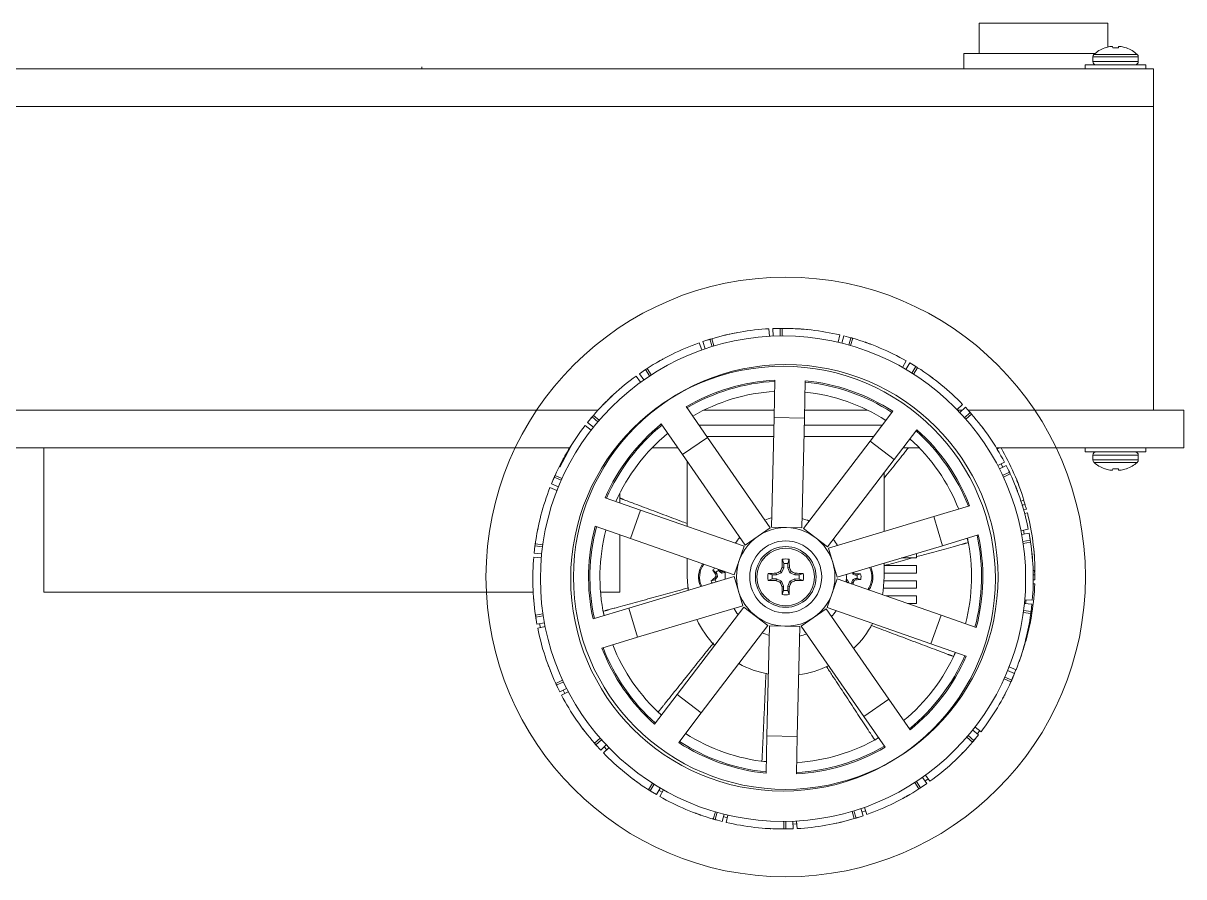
# Model space of a CAD drawing. Header units: inches. Extents: x -1846 to 3013, y 0 to 1997.
# Drawn here: x 1952.7 to 2029.2, y 306.9 to 363.2 of the extents above; entities that cross this region are included whole.
import ezdxf

# ---------------------------------------------------------------- set-up
doc = ezdxf.new("R2010")
doc.units = ezdxf.units.IN
doc.layers.get('0').update_dxf_attribs({"color": 2, "lineweight": 0})

msp = doc.modelspace()

# ---------------------------------------------------------------- linework, layer by layer
for p, q in [((2015.727, 363.179), (2015.727, 361.179)), ((2015.727, 363.179), (2024.227, 363.179)), ((2024.227, 363.179), (2024.227, 361.61)), ((2024.01, 361.554), (2024.036, 361.554)), ((2024.53, 361.637), (2024.538, 361.554)), ((2024.538, 361.554), (2024.916, 361.554)), ((2024.916, 361.554), (2024.923, 361.637)), ((2025.418, 361.554), (2025.443, 361.554)), ((2014.727, 361.179), (2014.727, 360.179)), ((2014.727, 361.179), (2023.362, 361.179)), ((2023.227, 360.959), (2023.227, 360.654)), ((2023.227, 360.959), (2026.227, 360.959)), ((2023.227, 360.654), (2026.227, 360.654)), ((2023.3, 361.125), (2026.154, 361.125)), ((2026.227, 360.654), (2026.227, 360.959)), ((1930.727, 360.179), (2027.227, 360.179)), ((1978.977, 360.179), (1978.915, 360.179)), ((1978.977, 360.179), (1978.977, 360.302)), ((2022.727, 360.429), (2022.727, 360.179)), ((2022.727, 360.429), (2026.727, 360.429)), ((2026.727, 360.179), (2026.727, 360.429)), ((2027.227, 360.179), (2027.227, 357.679)), ((2027.227, 357.679), (1930.727, 357.679)), ((2027.227, 337.679), (2027.227, 357.679)), ((2001.901, 342.54), (2001.873, 343.039)), ((2002.133, 343.052), (2002.614, 343.064)), ((2002.153, 342.552), (2002.133, 343.052)), ((2002.62, 342.564), (2002.614, 343.064)), ((2002.614, 343.064), (2002.748, 343.055)), ((2002.75, 342.565), (2002.748, 343.065)), ((2003.987, 343.022), (2004.132, 343.011)), ((2004.15, 343.01), (2004.518, 342.963)), ((1997.437, 341.64), (1997.269, 342.111)), ((1997.515, 342.196), (1997.973, 342.343)), ((1997.675, 341.722), (1997.515, 342.196)), ((1997.973, 342.343), (1998.157, 342.384)), ((1998.12, 341.865), (1997.973, 342.343)), ((1998.244, 341.903), (1998.102, 342.382)), ((1999.462, 342.724), (1999.829, 342.783)), ((2006.438, 342.146), (2006.552, 342.633)), ((2006.683, 342.087), (2006.804, 342.572)), ((2006.804, 342.572), (2007.27, 342.448)), ((2007.135, 341.967), (2007.27, 342.448)), ((2007.259, 341.931), (2007.399, 342.411)), ((2007.27, 342.448), (2007.396, 342.401)), ((2010.68, 340.49), (2010.927, 340.925)), ((2010.899, 340.364), (2011.152, 340.795)), ((2011.152, 340.795), (2011.564, 340.545)), ((1993.407, 339.518), (1993.114, 339.923)), ((1993.325, 340.074), (1993.724, 340.345)), ((1993.612, 339.664), (1993.325, 340.074)), ((1993.724, 340.345), (1993.889, 340.435)), ((1993.999, 339.927), (1993.724, 340.345)), ((1994.107, 339.998), (1993.836, 340.418)), ((2011.298, 340.122), (2011.564, 340.545)), ((2011.408, 340.052), (2011.677, 340.474)), ((2011.564, 340.545), (2011.671, 340.465)), ((2002.269, 339.66), (2002.213, 337.199)), ((2004.268, 339.615), (2004.213, 337.154)), ((1991.256, 338.355), (1991.532, 338.602)), ((1930.727, 337.679), (1990.604, 337.679)), ((1990.604, 337.679), (1931.903, 337.679)), ((1996.418, 337.904), (1997.82, 335.88)), ((1997.586, 337.679), (2002.224, 337.679)), ((2004.224, 337.679), (2008.368, 337.679)), ((2010.034, 337.597), (2008.542, 335.639)), ((2014.284, 337.706), (2014.643, 338.054)), ((2014.31, 337.679), (2014.624, 337.679)), ((2014.458, 337.523), (2014.823, 337.866)), ((2014.773, 337.178), (2015.147, 337.51)), ((2014.823, 337.866), (2015.147, 337.51)), ((2014.993, 337.679), (2027.227, 337.679)), ((2026.727, 337.679), (2014.993, 337.679)), ((2015.147, 337.51), (2015.228, 337.402)), ((2027.227, 337.679), (2029.227, 337.679)), ((2029.227, 337.679), (2029.227, 335.179)), ((1989.903, 336.857), (1990.209, 337.229)), ((1990.294, 336.545), (1989.903, 336.857)), ((1990.209, 337.229), (1990.342, 337.363)), ((1990.591, 336.906), (1990.209, 337.229)), ((1990.675, 337.005), (1990.296, 337.331)), ((1994.774, 336.765), (1996.176, 334.741)), ((2002.213, 337.199), (2002.05, 329.954)), ((2004.213, 337.154), (2002.213, 337.199)), ((2004.213, 337.154), (2004.05, 329.909)), ((2014.859, 337.081), (2015.236, 337.409)), ((1990.138, 336.347), (1989.743, 336.653)), ((2002.201, 336.679), (1997.266, 336.679)), ((2009.335, 336.679), (2004.202, 336.679)), ((2011.625, 336.385), (2010.134, 334.427)), ((1988.08, 333.921), (1988.992, 335.598)), ((1997.82, 335.88), (1996.176, 334.741)), ((2002.185, 335.929), (1997.786, 335.929)), ((1997.82, 335.88), (2001.946, 329.923)), ((2008.542, 335.639), (2004.152, 329.873)), ((2008.764, 335.929), (2004.185, 335.929)), ((2010.134, 334.427), (2008.542, 335.639)), ((1988.727, 335.179), (1931.903, 335.179)), ((1954.047, 335.179), (1954.047, 325.679)), ((1988.402, 334.625), (1988.597, 334.94)), ((1995.872, 335.179), (1994.156, 335.179)), ((1996.176, 334.741), (2000.302, 328.784)), ((2011.798, 335.179), (2010.706, 335.179)), ((2026.727, 335.179), (2016.873, 335.179)), ((2016.913, 335.113), (2017.026, 335.179)), ((2022.727, 335.179), (2022.727, 334.929)), ((2026.727, 334.929), (2022.727, 334.929)), ((2023.227, 334.704), (2023.227, 334.4)), ((2026.227, 334.704), (2023.227, 334.704)), ((2026.227, 334.4), (2026.227, 334.704)), ((2026.727, 334.929), (2026.727, 335.179)), ((2029.227, 335.179), (2026.727, 335.179)), ((1996.477, 330.014), (1996.477, 334.307)), ((2010.134, 334.427), (2005.743, 328.661)), ((2016.958, 334.019), (2017.4, 334.252)), ((2017.073, 333.795), (2017.519, 334.021)), ((2017.177, 334.132), (2017.291, 333.903)), ((2017.519, 334.021), (2017.731, 333.588)), ((2026.227, 334.4), (2023.227, 334.4)), ((2026.154, 334.234), (2023.3, 334.234)), ((2024.036, 333.805), (2024.01, 333.805)), ((2024.538, 333.805), (2024.53, 333.722)), ((2024.916, 333.805), (2024.538, 333.805)), ((2024.923, 333.722), (2024.916, 333.805)), ((2025.443, 333.805), (2025.418, 333.805)), ((1987.526, 332.807), (1987.715, 333.25)), ((1987.715, 333.25), (1987.805, 333.416)), ((1988.172, 333.048), (1987.715, 333.25)), ((1988.225, 333.166), (1987.769, 333.373)), ((2009.477, 329.675), (2009.477, 333.565)), ((2017.278, 333.375), (2017.731, 333.588)), ((2017.333, 333.257), (2017.787, 333.466)), ((2017.731, 333.588), (2017.778, 333.462)), ((1987.895, 332.384), (1987.43, 332.566)), ((1987.989, 332.618), (1987.526, 332.807)), ((1992.047, 332.212), (1992.047, 331.564)), ((1991.073, 331.905), (1993.396, 331.092)), ((2018.486, 331.682), (2018.682, 331.742)), ((2018.558, 331.4), (2018.766, 331.46)), ((2018.662, 331.736), (2018.766, 331.46)), ((2018.667, 331.738), (2018.697, 331.644)), ((2018.756, 331.457), (2018.852, 331.151)), ((1993.396, 331.092), (1992.736, 329.204)), ((1993.396, 331.092), (2000.237, 328.698)), ((2012.746, 330.656), (2005.805, 328.572)), ((2015.103, 331.364), (2012.746, 330.656)), ((2013.321, 328.741), (2012.746, 330.656)), ((2018.65, 331.096), (2018.852, 331.151)), ((2018.733, 330.853), (2018.918, 330.899)), ((1990.412, 330.017), (1992.736, 329.204)), ((2001.946, 329.923), (2000.302, 328.784)), ((2004.05, 329.909), (2002.05, 329.954)), ((2005.743, 328.661), (2004.152, 329.873)), ((1992.047, 329.445), (1992.047, 325.679)), ((1992.736, 329.204), (1999.576, 326.81)), ((2015.678, 329.449), (2013.321, 328.741)), ((2014.938, 329.226), (2015.016, 328.943)), ((2018.484, 329.728), (2018.974, 329.827)), ((2018.532, 329.481), (2019.024, 329.572)), ((2018.61, 329.02), (2019.104, 329.097)), ((2019.024, 329.572), (2019.104, 329.097)), ((2019.104, 329.097), (2019.114, 328.963)), ((1986.386, 328.251), (1986.442, 328.73)), ((1986.442, 328.73), (1986.482, 328.914)), ((1986.938, 328.664), (1986.442, 328.73)), ((1986.956, 328.793), (1986.46, 328.862)), ((2000.237, 328.698), (1999.576, 326.81)), ((2006.38, 326.657), (2005.805, 328.572)), ((2013.321, 328.741), (2006.38, 326.657)), ((2018.63, 328.892), (2019.124, 328.964)), ((2019.204, 328.34), (2019.24, 327.964)), ((1986.86, 327.949), (1986.362, 327.992)), ((1986.883, 328.2), (1986.386, 328.251)), ((1996.477, 326.679), (1996.477, 327.895)), ((2002.844, 327.566), (2002.75, 327.841)), ((2002.844, 327.566), (2002.843, 327.282)), ((2003.112, 327.281), (2003.113, 327.566)), ((2003.113, 327.566), (2003.207, 327.841)), ((2009.477, 326.679), (2009.477, 327.587)), ((2010.618, 327.929), (2011.602, 327.929)), ((2011.602, 328.225), (2011.602, 327.929)), ((1998.373, 326.982), (1998.166, 327.126)), ((1998.43, 326.904), (1998.347, 326.866)), ((1998.373, 326.982), (1998.43, 326.904)), ((1998.43, 326.904), (1998.475, 326.719)), ((1998.546, 327.108), (1998.525, 327.178)), ((1998.603, 327.03), (1998.546, 327.108)), ((1998.603, 327.03), (1998.664, 327.097)), ((1998.766, 326.931), (1998.603, 327.03)), ((1998.766, 326.931), (1998.781, 327.028)), ((1998.951, 326.976), (1998.766, 326.931)), ((1998.951, 326.976), (1998.922, 327.039)), ((1998.99, 327.004), (1998.951, 326.976)), ((2002.09, 326.816), (2001.815, 326.91)), ((2002.375, 326.815), (2002.09, 326.816)), ((2002.375, 326.815), (2002.353, 326.924)), ((2002.706, 326.951), (2002.375, 326.815)), ((2002.706, 326.951), (2002.62, 327.037)), ((2002.843, 327.282), (2002.706, 326.951)), ((2002.843, 327.282), (2002.734, 327.303)), ((2003.112, 327.281), (2003.221, 327.303)), ((2003.249, 326.95), (2003.112, 327.281)), ((2003.249, 326.95), (2003.334, 327.036)), ((2003.579, 326.813), (2003.249, 326.95)), ((2003.579, 326.813), (2003.601, 326.922)), ((2003.864, 326.812), (2003.579, 326.813)), ((2003.864, 326.812), (2004.139, 326.906)), ((2007.041, 326.854), (2006.974, 326.824)), ((2007.041, 326.854), (2007.04, 326.855)), ((2007.042, 326.856), (2007.041, 326.854)), ((2007.401, 326.865), (2007.362, 326.952)), ((2007.401, 326.865), (2007.468, 326.936)), ((2007.58, 326.797), (2007.401, 326.865)), ((2007.58, 326.797), (2007.595, 326.887)), ((2007.676, 326.8), (2007.58, 326.797)), ((2007.676, 326.8), (2007.912, 326.889)), ((2011.602, 327.429), (2009.477, 327.429)), ((2009.477, 326.929), (2011.602, 326.929)), ((2011.602, 327.429), (2011.602, 326.929)), ((2019.281, 326.809), (2019.414, 326.808)), ((2019.291, 327.101), (2019.413, 327.103)), ((2019.392, 327.103), (2019.414, 326.808)), ((2019.397, 327.103), (2019.399, 327.004)), ((2019.403, 326.808), (2019.41, 326.487)), ((1992.633, 324.618), (1999.574, 326.702)), ((1996.477, 326.679), (1996.538, 325.79)), ((1998.298, 326.499), (1998.057, 326.424)), ((1998.376, 326.556), (1998.298, 326.499)), ((1998.376, 326.556), (1998.309, 326.617)), ((1998.475, 326.719), (1998.376, 326.556)), ((1998.475, 326.719), (1998.378, 326.734)), ((1998.496, 326.378), (1998.502, 326.383)), ((1998.502, 326.383), (1998.547, 326.394)), ((1998.502, 326.383), (1998.503, 326.38)), ((1999.574, 326.702), (2000.149, 324.786)), ((2002.09, 326.546), (2001.815, 326.453)), ((2002.09, 326.546), (2002.374, 326.546)), ((2002.374, 326.546), (2002.353, 326.437)), ((2002.374, 326.546), (2002.705, 326.408)), ((2002.705, 326.408), (2002.619, 326.323)), ((2002.705, 326.408), (2002.841, 326.078)), ((2002.841, 326.078), (2002.732, 326.056)), ((2002.841, 326.078), (2002.84, 325.793)), ((2003.11, 326.077), (2003.248, 326.407)), ((2003.11, 326.077), (2003.219, 326.055)), ((2003.11, 325.792), (2003.11, 326.077)), ((2003.248, 326.407), (2003.579, 326.544)), ((2003.248, 326.407), (2003.333, 326.322)), ((2003.579, 326.544), (2003.6, 326.435)), ((2003.579, 326.544), (2003.863, 326.543)), ((2003.863, 326.543), (2004.138, 326.449)), ((2005.717, 324.661), (2006.377, 326.549)), ((2013.218, 324.155), (2006.377, 326.549)), ((2006.974, 326.524), (2007.052, 326.494)), ((2007.052, 326.494), (2006.985, 326.423)), ((2007.052, 326.494), (2007.13, 326.32)), ((2007.13, 326.32), (2007.071, 326.306)), ((2007.13, 326.32), (2007.131, 326.285)), ((2007.344, 326.326), (2007.412, 326.505)), ((2007.344, 326.326), (2007.434, 326.311)), ((2007.347, 326.23), (2007.344, 326.326)), ((2007.347, 326.23), (2007.356, 326.206)), ((2007.412, 326.505), (2007.586, 326.583)), ((2007.412, 326.505), (2007.483, 326.438)), ((2007.586, 326.583), (2007.683, 326.586)), ((2007.586, 326.583), (2007.607, 326.494)), ((2007.683, 326.586), (2007.923, 326.511)), ((2011.602, 326.429), (2009.472, 326.429)), ((2011.602, 326.429), (2011.602, 325.929)), ((2019.295, 326.49), (2019.41, 326.487)), ((2019.296, 326.232), (2019.401, 326.227)), ((1954.047, 325.679), (1986.324, 325.679)), ((1990.768, 325.679), (1992.047, 325.679)), ((2002.84, 325.793), (2002.746, 325.518)), ((2003.11, 325.792), (2003.203, 325.517)), ((2009.433, 325.929), (2011.602, 325.929)), ((2011.602, 325.429), (2009.576, 325.429)), ((2011.602, 325.429), (2011.602, 324.929)), ((1990.275, 323.91), (1992.633, 324.618)), ((1992.633, 324.618), (1993.208, 322.702)), ((1993.208, 322.702), (2000.149, 324.786)), ((1995.82, 318.932), (2000.21, 324.697)), ((2000.21, 324.697), (2001.802, 323.486)), ((2004.007, 323.436), (2005.651, 324.575)), ((2009.778, 318.617), (2005.651, 324.575)), ((2012.557, 322.267), (2005.717, 324.661)), ((2011.004, 324.929), (2011.602, 324.929)), ((2018.716, 324.93), (2019.213, 324.879)), ((2018.74, 325.181), (2019.238, 325.138)), ((2018.823, 325.173), (2018.794, 324.922)), ((2019.213, 324.879), (2019.157, 324.401)), ((1986.97, 324.239), (1986.475, 324.166)), ((1986.495, 324.033), (1986.481, 324.221)), ((1986.989, 324.11), (1986.495, 324.033)), ((1986.576, 323.559), (1986.495, 324.033)), ((1991.015, 324.132), (1990.938, 324.416)), ((2012.557, 322.267), (2013.218, 324.155)), ((2015.541, 323.342), (2013.218, 324.155)), ((2018.644, 324.338), (2019.139, 324.268)), ((2018.662, 324.466), (2019.157, 324.401)), ((2019.157, 324.401), (2019.129, 324.269)), ((1987.068, 323.65), (1986.576, 323.559)), ((1987.116, 323.402), (1986.625, 323.303)), ((1986.746, 323.59), (1986.799, 323.338)), ((1997.411, 317.72), (2001.802, 323.486)), ((2001.741, 316.204), (2001.904, 323.45)), ((2001.904, 323.45), (2003.903, 323.405)), ((2003.74, 316.159), (2003.903, 323.405)), ((2008.134, 317.479), (2004.007, 323.436)), ((2018.921, 323.048), (2018.889, 322.906)), ((1990.85, 321.995), (1993.208, 322.702)), ((2014.88, 321.454), (2012.557, 322.267)), ((2018.73, 322.221), (2018.631, 321.856)), ((2018.787, 322.452), (2018.726, 322.163)), ((2018.793, 322.455), (2018.766, 322.355)), ((2018.779, 322.454), (2018.807, 322.446)), ((2014.151, 321.709), (2014.047, 321.434)), ((2018.539, 321.613), (2018.55, 321.609)), ((1987.337, 320.808), (1987.286, 320.945)), ((2017.704, 320.746), (2018.17, 320.565)), ((2017.375, 319.964), (2017.83, 319.758)), ((2017.428, 320.083), (2017.885, 319.88)), ((2017.611, 320.512), (2018.074, 320.323)), ((2018.074, 320.323), (2017.885, 319.88)), ((1987.869, 319.542), (1987.803, 319.719)), ((1988.266, 319.873), (1987.812, 319.664)), ((1988.321, 319.755), (1987.869, 319.542)), ((1988.08, 319.11), (1987.869, 319.542)), ((1988.526, 319.335), (1988.08, 319.11)), ((1988.3, 319.221), (1988.421, 318.995)), ((2017.559, 319.189), (2017.387, 318.854)), ((2017.885, 319.88), (2017.821, 319.762)), ((1988.642, 319.111), (1988.2, 318.879)), ((1994.329, 316.973), (1995.82, 318.932)), ((1995.82, 318.932), (1997.411, 317.72)), ((2008.134, 317.479), (2009.778, 318.617)), ((2011.179, 316.594), (2009.778, 318.617)), ((2017.277, 318.649), (2017.206, 318.521)), ((1994.797, 317.588), (1994.568, 317.772)), ((1995.92, 315.762), (1997.411, 317.72)), ((2009.535, 315.455), (2008.134, 317.479)), ((1989.585, 316.685), (1989.498, 316.802)), ((2001.685, 313.744), (2001.741, 316.204)), ((2001.741, 316.204), (2003.74, 316.159)), ((2003.685, 313.699), (2003.74, 316.159)), ((2009.095, 316.09), (2008.85, 315.929)), ((2014.924, 316.125), (2015.303, 315.799)), ((2015.009, 316.224), (2015.39, 315.901)), ((2015.306, 316.585), (2015.696, 316.273)), ((2015.696, 316.273), (2015.39, 315.901)), ((2015.461, 316.783), (2015.857, 316.477)), ((2015.609, 316.34), (2015.773, 316.541)), ((1990.452, 315.62), (1990.339, 315.771)), ((1990.741, 316.05), (1990.364, 315.721)), ((1990.826, 315.952), (1990.452, 315.62)), ((1990.777, 315.265), (1990.452, 315.62)), ((1991.141, 315.607), (1990.777, 315.265)), ((1991.315, 315.425), (1990.957, 315.077)), ((1990.996, 315.47), (1991.174, 315.287)), ((2015.39, 315.901), (2015.295, 315.806)), ((2001.703, 314.516), (2001.409, 314.53)), ((1994.192, 313.078), (1993.923, 312.657)), ((1994.301, 313.009), (1994.036, 312.585)), ((2011.492, 313.132), (2011.764, 312.712)), ((2011.601, 313.203), (2011.876, 312.786)), ((2012.274, 313.056), (2011.876, 312.786)), ((2011.987, 313.466), (2012.274, 313.056)), ((2012.161, 313.215), (2012.374, 313.361)), ((2012.192, 313.612), (2012.486, 313.207)), ((1994.036, 312.585), (1993.885, 312.698)), ((1994.448, 312.335), (1994.036, 312.585)), ((1994.701, 312.766), (1994.448, 312.335)), ((1994.919, 312.64), (1994.673, 312.205)), ((2011.876, 312.786), (2011.711, 312.695)), ((2008.163, 311.491), (2008.33, 311.02)), ((1997.024, 311.109), (1996.888, 311.161)), ((1998.329, 310.682), (1998.153, 310.748)), ((1998.34, 311.199), (1998.201, 310.719)), ((1998.465, 311.164), (1998.329, 310.682)), ((1998.916, 311.044), (1998.795, 310.558)), ((1999.161, 310.984), (1999.048, 310.497)), ((2007.355, 311.227), (2007.498, 310.748)), ((2007.48, 311.265), (2007.626, 310.787)), ((2007.626, 310.787), (2007.495, 310.758)), ((2008.085, 310.934), (2007.626, 310.787)), ((2007.925, 311.408), (2008.085, 310.934)), ((2007.999, 311.183), (2008.243, 311.265)), ((1998.795, 310.558), (1998.329, 310.682)), ((2002.85, 310.565), (2002.851, 310.065)), ((2002.985, 310.066), (2002.851, 310.076)), ((2002.98, 310.566), (2002.985, 310.066)), ((2003.467, 310.079), (2002.985, 310.066)), ((2003.447, 310.578), (2003.467, 310.079)), ((2003.698, 310.59), (2003.727, 310.091))]:
    msp.add_line(p, q)
at = {"flags": 128}
for points in [[(2018.653, 329.763), (2018.696, 329.518), (2018.697, 329.511)], [(1998.664, 327.097), (1998.64, 327.129), (1998.632, 327.141)], [(2007.311, 326.222), (2007.321, 326.224), (2007.347, 326.23)], [(2009.369, 325.502), (2009.411, 325.754), (2009.477, 326.679)], [(2018.363, 321.086), (2018.39, 321.157), (2018.55, 321.609)], [(2017.928, 320.036), (2018.031, 320.267), (2018.159, 320.568)], [(1994.615, 312.62), (1994.628, 312.612), (1994.836, 312.493)], [(1998.875, 310.882), (1998.984, 310.855), (1999.124, 310.822)], [(2003.453, 310.389), (2003.658, 310.397), (2003.709, 310.4)]]:
    msp.add_lwpolyline(points, dxfattribs=at)
for centre, radius in [((2002.977, 326.679), 19.764), ((2002.8, 326.565), 16), ((2002.8, 326.565), 14), ((2002.977, 326.679), 14), ((2002.977, 326.679), 3.25), ((2002.977, 326.679), 2.375), ((2002.977, 326.679), 2), ((2002.977, 326.679), 1.9)]:
    msp.add_circle(centre, radius)
for centre, radius, start, end in [((2024.727, 359.567), 2.113, 109.82503, 132.49273), ((2024.726, 359.551), 2.119, 100.1662, 109.02704), ((2024.601, 359.863), 1.791, 93.96401, 97.98421), ((2024.419, 361.299), 0.355, 71.73106, 80.54851), ((2025.034, 361.299), 0.355, 99.45149, 108.26894), ((2024.852, 359.863), 1.791, 82.01579, 86.03599), ((2024.727, 359.551), 2.119, 70.97296, 79.8338), ((2024.727, 359.567), 2.113, 47.50727, 70.17497), ((2023.452, 360.959), 0.225, 132.49273, 180), ((2023.452, 360.654), 0.225, 180, 270), ((2026.002, 360.654), 0.225, 270, 0), ((2026.002, 360.959), 0.225, 0, 47.50727), ((2002.8, 326.565), 16.5, 93.21998, 106.54267), ((2002.8, 326.565), 16.5, 90.1789, 91.20245), ((2002.8, 326.565), 16.5, 76.85634, 90.17904), ((2002.8, 326.565), 16.5, 109.58362, 122.90631), ((2002.8, 326.565), 16.5, 106.54267, 107.56608), ((2002.8, 326.565), 16.5, 73.81527, 74.83881), ((2002.8, 326.565), 16.5, 60.49271, 73.8154), ((2002.8, 326.565), 16.5, 57.45163, 58.47517), ((2002.8, 326.565), 16.5, 125.94725, 139.26995), ((2002.8, 326.565), 16.5, 122.90631, 123.92972), ((2002.8, 326.565), 16.5, 44.12907, 57.45176), ((2002.977, 326.679), 13, 93.12253, 120.29908), ((2002.977, 326.679), 12.913, 93.15248, 120.26913), ((2002.977, 326.679), 12.913, 57.15248, 84.26913), ((2002.977, 326.679), 13, 57.12253, 84.29908), ((2002.977, 326.679), 12.25, 93.39322, 120.02839), ((2002.977, 326.679), 12.25, 57.39322, 84.02839), ((2002.8, 326.565), 16.5, 41.08799, 42.11154), ((2002.8, 326.565), 16.5, 139.26995, 140.29336), ((2002.977, 326.679), 13, 129.12253, 156.29908), ((2002.8, 326.565), 16.5, 27.76544, 41.08813), ((2002.8, 326.565), 16.5, 142.31089, 155.63358), ((2002.977, 326.679), 12.913, 129.15248, 156.26913), ((2002.977, 326.679), 12.25, 129.39322, 156.02839), ((2002.977, 326.679), 12.913, 21.15248, 48.26913), ((2002.977, 326.679), 13, 21.12253, 48.29908), ((2002.977, 326.679), 12.25, 21.39322, 48.02839), ((2002.914, 326.881), 16.5, 17.13641, 30.196), ((2023.452, 334.704), 0.225, 90, 180), ((2026.002, 334.704), 0.225, 0, 90), ((2002.8, 326.565), 16.5, 24.72436, 25.7479), ((2023.452, 334.4), 0.225, 180, 227.50727), ((2024.727, 335.792), 2.112, 227.50727, 250.17497), ((2024.726, 335.808), 2.119, 250.97296, 259.8338), ((2024.601, 335.496), 1.791, 262.01579, 266.03599), ((2024.419, 334.059), 0.355, 279.45149, 288.26894), ((2025.034, 334.059), 0.355, 251.73106, 260.54851), ((2024.852, 335.496), 1.791, 273.96401, 277.98421), ((2024.727, 335.808), 2.119, 280.1662, 289.02704), ((2024.727, 335.792), 2.113, 289.82503, 312.49273), ((2026.002, 334.4), 0.225, 312.49273, 0), ((2002.8, 326.565), 16.5, 155.63358, 156.65699), ((2002.8, 326.565), 16.5, 11.4018, 24.72449), ((2002.8, 326.565), 16.5, 158.67453, 171.99722), ((2002.914, 326.881), 16.5, 0.77277, 14.09547), ((2002.977, 326.679), 13, 165.12253, 192.29908), ((2002.977, 326.679), 12.913, 165.15248, 192.26913), ((2002.977, 326.679), 4, 103.18832, 110.23329), ((2002.977, 326.679), 4, 67.18832, 74.23329), ((2002.977, 326.679), 12.25, 165.39322, 192.02839), ((2002.977, 326.679), 4, 139.18832, 146.23329), ((2002.977, 326.679), 4, 31.18832, 38.23329), ((2002.977, 326.679), 12.25, 345.39322, 12.02839), ((2002.977, 326.679), 12.913, 345.15248, 12.26913), ((2002.977, 326.679), 13, 345.12253, 12.29908), ((2002.8, 326.565), 16.5, 8.36072, 9.38427), ((2002.8, 326.565), 16.5, 171.99722, 173.02063), ((2002.8, 326.565), 16.5, 355.03816, 8.36085), ((2002.8, 326.565), 16.5, 175.03816, 188.36085), ((2032.18, 326.707), 29.451, 177.79144, 178.83863), ((2002.977, 326.679), 1.184, 78.77257, 101.02211), ((2002.977, 326.679), 0.897, 81.25832, 98.53636), ((1973.774, 326.811), 29.451, 0.95605, 2.00324), ((1998.727, 326.679), 1.5, 145.08899, 205.22377), ((1998.727, 326.679), 1.427, 144.2676, 205.66283), ((1998.727, 326.679), 0.716, 126.39238, 141.44042), ((2016.254, 339.521), 21.927, 214.42173, 215.24978), ((2021.579, 332.227), 23.843, 192.99487, 193.32112), ((1998.727, 326.679), 0.465, 112.8409, 139.44096), ((1986.487, 306.599), 23.843, 58.96074, 59.28699), ((2004.275, 303.827), 23.843, 102.99487, 103.32112), ((2002.977, 326.679), 4, 175.18832, 182.23329), ((2002.977, 326.679), 1.184, 168.77257, 191.02211), ((2002.845, 297.476), 29.451, 90.95605, 92.00324), ((2002.977, 326.679), 0.897, 171.25832, 188.53636), ((2015.478, 296.333), 33.288, 112.72257, 113.2216), ((2033.278, 314.069), 33.288, 156.57308, 157.07211), ((1972.63, 314.178), 33.288, 22.72257, 23.2216), ((1990.366, 296.378), 33.288, 66.57308, 67.07211), ((2003.004, 297.476), 29.451, 87.79144, 88.83863), ((2002.977, 326.679), 0.897, 351.25832, 8.53636), ((2002.977, 326.679), 1.184, 348.77257, 11.02211), ((2002.977, 326.679), 4, 355.18832, 2.23329), ((1985.655, 316.98), 23.978, 24.5323, 24.64274), ((1998.882, 304.693), 23.843, 68.56601, 68.89226), ((2007.909, 304.962), 21.927, 89.99287, 90.82092), ((2007.227, 326.679), 0.465, 348.41204, 15.0121), ((2007.227, 326.679), 0.716, 346.41258, 17.01156), ((2007.227, 326.679), 1.427, 324.2676, 25.66283), ((2007.227, 326.679), 1.5, 325.08899, 25.22377), ((2011.514, 309.113), 21.927, 127.03208, 127.86013), ((1998.727, 326.679), 0.716, 200.84144, 214.7658), ((1998.727, 326.679), 0.465, 202.8409, 225.21444), ((2018.807, 314.44), 23.843, 148.96074, 149.28699), ((2002.95, 355.883), 29.451, 267.79144, 268.83863), ((2015.587, 356.981), 33.288, 246.57308, 247.07211), ((2033.323, 339.181), 33.288, 202.72257, 203.2216), ((2032.18, 326.548), 29.451, 180.95605, 182.00324), ((1973.774, 326.652), 29.451, 357.79144, 358.83863), ((1972.675, 339.29), 33.288, 336.57308, 337.07211), ((1990.475, 357.026), 33.288, 292.72257, 293.2216), ((2003.109, 355.882), 29.451, 270.95605, 272.00324), ((2028.675, 336.322), 23.843, 204.53188, 204.85813), ((1985.24, 335.024), 23.843, 338.56601, 338.89226), ((1984.793, 325.989), 22.643, 0.47844, 0.81455), ((1997.584, 348.128), 23.843, 294.53188, 294.85813), ((2006.611, 348.398), 21.927, 272.60322, 273.43127), ((2002.914, 326.881), 16.5, 344.40914, 357.73183), ((2002.977, 326.679), 1.184, 258.77257, 281.02211), ((2002.977, 326.679), 0.897, 261.25832, 278.53636), ((2002.977, 326.679), 4, 211.18832, 218.23329), ((2002.8, 326.565), 16.5, 351.99709, 353.02063), ((2002.8, 326.565), 16.5, 188.36085, 189.38427), ((2002.977, 326.679), 6.5, 205.56069, 223.86092), ((2002.977, 326.679), 4, 319.18832, 326.23329), ((2002.8, 326.565), 16.5, 338.67453, 351.99722), ((2002.8, 326.565), 16.5, 191.4018, 204.72449), ((2002.977, 326.679), 4, 247.18832, 254.23329), ((2002.977, 326.679), 6.5, 313.56069, 331.86092), ((2002.977, 326.679), 12.25, 201.39322, 228.02839), ((2002.977, 326.679), 4, 283.18832, 290.23329), ((2002.977, 326.679), 13, 201.12253, 228.29908), ((2002.977, 326.679), 12.913, 201.15248, 228.26913), ((2002.977, 326.679), 12.25, 309.39322, 336.02839), ((2002.977, 326.679), 12.913, 309.15248, 336.26913), ((2002.977, 326.679), 13, 309.12253, 336.29908), ((2002.977, 326.679), 6.5, 241.56069, 259.86092), ((2002.977, 326.679), 6.5, 277.56069, 295.86092), ((2002.8, 326.565), 16.5, 335.63345, 336.65699), ((2002.8, 326.565), 16.5, 204.72449, 205.7479), ((2002.8, 326.565), 16.5, 322.31089, 335.63358), ((2002.8, 326.565), 16.5, 207.76544, 221.08813), ((2002.977, 326.679), 12.25, 237.39322, 264.02839), ((2002.977, 326.679), 12.25, 273.39322, 300.02839), ((2002.8, 326.565), 16.5, 221.08813, 222.11154), ((2002.977, 326.679), 13, 237.12253, 264.29908), ((2002.977, 326.679), 12.913, 237.15248, 264.26913), ((2002.977, 326.679), 13, 273.12253, 300.29908), ((2002.977, 326.679), 12.913, 273.15248, 300.26913), ((2002.8, 326.565), 16.5, 305.94725, 319.26995), ((2002.8, 326.565), 16.5, 319.26981, 320.29336), ((2002.8, 326.565), 16.5, 224.12907, 237.45176), ((2002.8, 326.565), 16.5, 237.45176, 238.47517), ((2002.8, 326.565), 16.5, 289.58362, 302.90631), ((2002.8, 326.565), 16.5, 302.90631, 303.92972), ((2002.8, 326.565), 16.5, 240.49271, 253.8154), ((2002.8, 326.565), 16.5, 253.8154, 254.83881), ((2002.8, 326.565), 16.5, 273.21998, 286.54267), ((2002.8, 326.565), 16.5, 286.54254, 287.56608), ((2002.8, 326.565), 16.5, 256.85634, 270.17904), ((2002.8, 326.565), 16.5, 270.1789, 271.20245)]:
    msp.add_arc(centre, radius, start, end)
for points, knots in [([(2003.609, 343.045), (2003.616, 343.045), (2003.63, 343.044), (2003.748, 343.038), (2003.871, 343.031), (2003.966, 343.024), (2003.987, 343.022)], [0, 0, 0, 0, 0.304092, 0.60952, 0.917222, 1, 1, 1, 1]), ([(1998.933, 342.606), (1998.94, 342.607), (1998.954, 342.611), (1999.068, 342.638), (1999.189, 342.666), (1999.282, 342.686), (1999.302, 342.69)], [0, 0, 0, 0, 0.3040915, 0.6095198, 0.9172221, 1, 1, 1, 1]), ([(2008.219, 342.15), (2008.226, 342.147), (2008.239, 342.143), (2008.35, 342.104), (2008.466, 342.062), (2008.556, 342.028), (2008.575, 342.021)], [0, 0, 0, 0, 0.304092, 0.60952, 0.917222, 1, 1, 1, 1]), ([(1994.571, 340.867), (1994.577, 340.87), (1994.589, 340.877), (1994.691, 340.935), (1994.799, 340.996), (1994.883, 341.042), (1994.901, 341.051)], [0, 0, 0, 0, 0.3040915, 0.6095198, 0.9172221, 1, 1, 1, 1]), ([(2012.39, 339.992), (2012.396, 339.988), (2012.408, 339.979), (2012.503, 339.911), (2012.603, 339.838), (2012.679, 339.78), (2012.695, 339.768)], [0, 0, 0, 0, 0.304092, 0.60952, 0.917222, 1, 1, 1, 1]), ([(1990.875, 337.969), (1990.88, 337.974), (1990.889, 337.984), (1990.971, 338.069), (1991.057, 338.157), (1991.125, 338.225), (1991.14, 338.239)], [0, 0, 0, 0, 0.3040915, 0.6095198, 0.9172221, 1, 1, 1, 1]), ([(2015.784, 336.746), (2015.789, 336.74), (2015.798, 336.729), (2015.87, 336.636), (2015.945, 336.538), (2016.002, 336.462), (2016.014, 336.445)], [0, 0, 0, 0, 0.304092, 0.60952, 0.917222, 1, 1, 1, 1]), ([(1988.145, 334.147), (1988.148, 334.154), (1988.155, 334.166), (1988.209, 334.27), (1988.267, 334.38), (1988.313, 334.463), (1988.323, 334.481)], [0, 0, 0, 0, 0.304092, 0.60952, 0.917222, 1, 1, 1, 1]), ([(2011.059, 335.179), (2011.049, 335.166), (2010.997, 335.101), (2010.914, 334.998), (2010.693, 334.722), (2010.349, 334.292), (2009.908, 333.741), (2009.621, 333.382), (2009.477, 333.201)], [0, 0, 0, 0, 0.026414, 0.130581, 0.273438, 0.533693, 0.765507, 1, 1, 1, 1]), ([(2018.219, 333.048), (2018.221, 333.041), (2018.227, 333.028), (2018.27, 332.918), (2018.315, 332.804), (2018.349, 332.714), (2018.356, 332.695)], [0, 0, 0, 0, 0.3040915, 0.6095198, 0.9172221, 1, 1, 1, 1]), ([(2018.127, 332.675), (2018.129, 332.669), (2018.135, 332.655), (2018.178, 332.546), (2018.223, 332.431), (2018.256, 332.341), (2018.263, 332.322)], [0, 0, 0, 0, 0.304092, 0.60952, 0.917222, 1, 1, 1, 1]), ([(1992.047, 331.871), (1992.05, 331.87), (1992.063, 331.865), (1992.093, 331.854), (1992.139, 331.836), (1992.188, 331.818), (1992.234, 331.8), (1992.333, 331.763), (1992.449, 331.72), (1992.616, 331.656), (1992.941, 331.534), (1993.459, 331.338), (1994.121, 331.089), (1994.774, 330.842), (1995.417, 330.6), (1995.986, 330.385), (1996.336, 330.253), (1996.477, 330.2)], [0, 0, 0, 0, 0.002147, 0.012582, 0.022381, 0.031471, 0.041162, 0.052138, 0.104696, 0.162906, 0.242736, 0.38817, 0.51771, 0.650473, 0.782327, 0.912601, 1, 1, 1, 1]), ([(1986.602, 329.711), (1986.604, 329.718), (1986.606, 329.732), (1986.63, 329.848), (1986.654, 329.969), (1986.675, 330.062), (1986.679, 330.082)], [0, 0, 0, 0, 0.304092, 0.60952, 0.917222, 1, 1, 1, 1]), ([(2015.016, 328.943), (2014.985, 328.935), (2014.945, 328.924), (2014.868, 328.903), (2014.824, 328.891), (2014.776, 328.877), (2014.725, 328.864), (2014.678, 328.85), (2014.576, 328.823), (2014.457, 328.79), (2014.284, 328.743), (2013.949, 328.651), (2013.415, 328.504), (2012.733, 328.317), (2012.129, 328.152), (2011.754, 328.049), (2011.602, 328.007)], [0, 0, 0, 0, 0.061295, 0.077572, 0.090595, 0.102824, 0.114169, 0.126264, 0.139962, 0.205555, 0.278202, 0.37783, 0.559334, 0.721002, 0.886693, 1, 1, 1, 1]), ([(2019.336, 328.486), (2019.337, 328.479), (2019.338, 328.465), (2019.349, 328.348), (2019.36, 328.225), (2019.367, 328.129), (2019.368, 328.109)], [0, 0, 0, 0, 0.304092, 0.60952, 0.917222, 1, 1, 1, 1]), ([(2011.318, 327.929), (2011.125, 327.876), (2010.716, 327.764), (2010.096, 327.594), (2009.682, 327.481), (2009.477, 327.425)], [0, 0, 0, 0, 0.309573, 0.657454, 1, 1, 1, 1]), ([(2019.227, 328.11), (2019.228, 328.103), (2019.229, 328.088), (2019.24, 327.971), (2019.25, 327.848), (2019.257, 327.753), (2019.258, 327.733)], [0, 0, 0, 0, 0.304092, 0.60952, 0.917222, 1, 1, 1, 1]), ([(1986.372, 325.021), (1986.372, 325.028), (1986.37, 325.042), (1986.36, 325.159), (1986.349, 325.282), (1986.343, 325.378), (1986.341, 325.398)], [0, 0, 0, 0, 0.304092, 0.60952, 0.917222, 1, 1, 1, 1]), ([(1990.938, 324.416), (1990.969, 324.424), (1991.008, 324.435), (1991.085, 324.456), (1991.13, 324.468), (1991.178, 324.481), (1991.228, 324.495), (1991.276, 324.508), (1991.377, 324.536), (1991.497, 324.569), (1991.669, 324.616), (1992.004, 324.708), (1992.538, 324.854), (1993.22, 325.041), (1993.894, 325.226), (1994.557, 325.408), (1995.212, 325.587), (1995.892, 325.774), (1996.34, 325.897), (1996.578, 325.962)], [0, 0, 0, 0, 0.039286, 0.049718, 0.058065, 0.065903, 0.073174, 0.080926, 0.089705, 0.131745, 0.178307, 0.242162, 0.358492, 0.46211, 0.568305, 0.673773, 0.777977, 0.881417, 1, 1, 1, 1]), ([(2019.116, 323.758), (2019.11, 323.726), (2019.098, 323.662), (2019.073, 323.537), (2019.052, 323.443), (2019.048, 323.424)], [0, 0, 0, 0, 0.438891, 0.881051, 1, 1, 1, 1]), ([(2014.047, 321.434), (2014.017, 321.446), (2013.979, 321.46), (2013.904, 321.489), (2013.861, 321.505), (2013.814, 321.522), (2013.765, 321.541), (2013.719, 321.558), (2013.621, 321.595), (2013.505, 321.639), (2013.337, 321.702), (2013.012, 321.825), (2012.494, 322.02), (2011.832, 322.27), (2011.179, 322.516), (2010.536, 322.759), (2009.9, 322.999), (2009.242, 323.247), (2008.81, 323.41), (2008.58, 323.497)], [0, 0, 0, 0, 0.039322, 0.049764, 0.058119, 0.065964, 0.073242, 0.081001, 0.089789, 0.131868, 0.178473, 0.242387, 0.358826, 0.46254, 0.568834, 0.674401, 0.778702, 0.882238, 1, 1, 1, 1]), ([(2018.997, 323.419), (2018.996, 323.412), (2018.993, 323.398), (2018.97, 323.283), (2018.946, 323.162), (2018.925, 323.068), (2018.92, 323.048)], [0, 0, 0, 0, 0.304092, 0.60952, 0.917222, 1, 1, 1, 1]), ([(1994.568, 317.772), (1994.588, 317.797), (1994.613, 317.828), (1994.663, 317.891), (1994.692, 317.927), (1994.723, 317.966), (1994.756, 318.007), (1994.787, 318.045), (1994.852, 318.127), (1994.93, 318.224), (1995.042, 318.364), (1995.259, 318.635), (1995.605, 319.067), (1996.046, 319.62), (1996.483, 320.165), (1996.912, 320.702), (1997.337, 321.232), (1997.777, 321.782), (1998.067, 322.144), (1998.221, 322.337)], [0, 0, 0, 0, 0.0392939, 0.0497285, 0.0580772, 0.0659167, 0.0731896, 0.0809432, 0.0897246, 0.1317738, 0.1783452, 0.2422137, 0.3585693, 0.4622089, 0.5684273, 0.6739178, 0.7781446, 0.8816065, 1, 1, 1, 1]), ([(1987.473, 320.455), (1987.47, 320.462), (1987.465, 320.475), (1987.422, 320.584), (1987.377, 320.699), (1987.344, 320.789), (1987.337, 320.808)], [0, 0, 0, 0, 0.304092, 0.60952, 0.917222, 1, 1, 1, 1]), ([(2008.85, 315.929), (2008.832, 315.956), (2008.81, 315.99), (2008.766, 316.057), (2008.741, 316.095), (2008.713, 316.137), (2008.685, 316.181), (2008.657, 316.222), (2008.6, 316.31), (2008.531, 316.413), (2008.433, 316.563), (2008.242, 316.853), (2007.938, 317.316), (2007.549, 317.907), (2007.166, 318.49), (2006.788, 319.065), (2006.415, 319.632), (2006.035, 320.21), (2005.787, 320.586), (2005.659, 320.782)], [0, 0, 0, 0, 0.0395421, 0.0500425, 0.0584439, 0.0663329, 0.0736517, 0.0814543, 0.0902911, 0.1326059, 0.1794714, 0.2437432, 0.3608334, 0.4651275, 0.5720166, 0.6781733, 0.7830582, 0.8871734, 1, 1, 1, 1]), ([(2001.409, 314.53), (2001.411, 314.562), (2001.413, 314.603), (2001.417, 314.683), (2001.419, 314.729), (2001.421, 314.779), (2001.423, 314.831), (2001.426, 314.88), (2001.431, 314.985), (2001.436, 315.109), (2001.445, 315.288), (2001.461, 315.635), (2001.487, 316.188), (2001.52, 316.894), (2001.552, 317.592), (2001.584, 318.279), (2001.616, 318.957), (2001.648, 319.652), (2001.669, 320.105), (2001.68, 320.342)], [0, 0, 0, 0, 0.039478, 0.049961, 0.058349, 0.066225, 0.073532, 0.081322, 0.090144, 0.13239, 0.179179, 0.243347, 0.360246, 0.464371, 0.571086, 0.67707, 0.781784, 0.88573, 1, 1, 1, 1]), ([(2017.455, 318.983), (2017.451, 318.977), (2017.445, 318.964), (2017.39, 318.86), (2017.333, 318.751), (2017.286, 318.667), (2017.277, 318.649)], [0, 0, 0, 0, 0.3040915, 0.6095198, 0.9172221, 1, 1, 1, 1]), ([(1989.815, 316.384), (1989.811, 316.39), (1989.802, 316.401), (1989.73, 316.494), (1989.654, 316.592), (1989.597, 316.669), (1989.585, 316.685)], [0, 0, 0, 0, 0.3040915, 0.6095198, 0.9172221, 1, 1, 1, 1]), ([(2014.725, 315.161), (2014.72, 315.156), (2014.71, 315.146), (2014.628, 315.061), (2014.542, 314.973), (2014.474, 314.905), (2014.46, 314.891)], [0, 0, 0, 0, 0.304092, 0.60952, 0.917222, 1, 1, 1, 1]), ([(1993.209, 313.139), (1993.203, 313.143), (1993.192, 313.151), (1993.097, 313.22), (1992.997, 313.292), (1992.92, 313.35), (1992.904, 313.362)], [0, 0, 0, 0, 0.3040915, 0.6095198, 0.9172221, 1, 1, 1, 1]), ([(2011.029, 312.264), (2011.023, 312.26), (2011.01, 312.253), (2010.908, 312.195), (2010.801, 312.134), (2010.717, 312.089), (2010.699, 312.079)], [0, 0, 0, 0, 0.304092, 0.60952, 0.917222, 1, 1, 1, 1]), ([(1997.38, 310.98), (1997.374, 310.983), (1997.36, 310.987), (1997.249, 311.027), (1997.133, 311.068), (1997.044, 311.102), (1997.025, 311.109)], [0, 0, 0, 0, 0.304092, 0.60952, 0.917222, 1, 1, 1, 1]), ([(2001.991, 310.085), (2001.984, 310.085), (2001.969, 310.086), (2001.852, 310.092), (2001.729, 310.099), (2001.633, 310.107), (2001.613, 310.108)], [0, 0, 0, 0, 0.304092, 0.60952, 0.917222, 1, 1, 1, 1]), ([(2006.666, 310.525), (2006.66, 310.523), (2006.646, 310.52), (2006.531, 310.493), (2006.411, 310.465), (2006.317, 310.445), (2006.298, 310.44)], [0, 0, 0, 0, 0.304092, 0.60952, 0.917222, 1, 1, 1, 1])]:
    msp.add_open_spline(points, degree=3, knots=knots)
msp.add_point((1978.977, 360.179))

doc.saveas('drawing.dxf')
